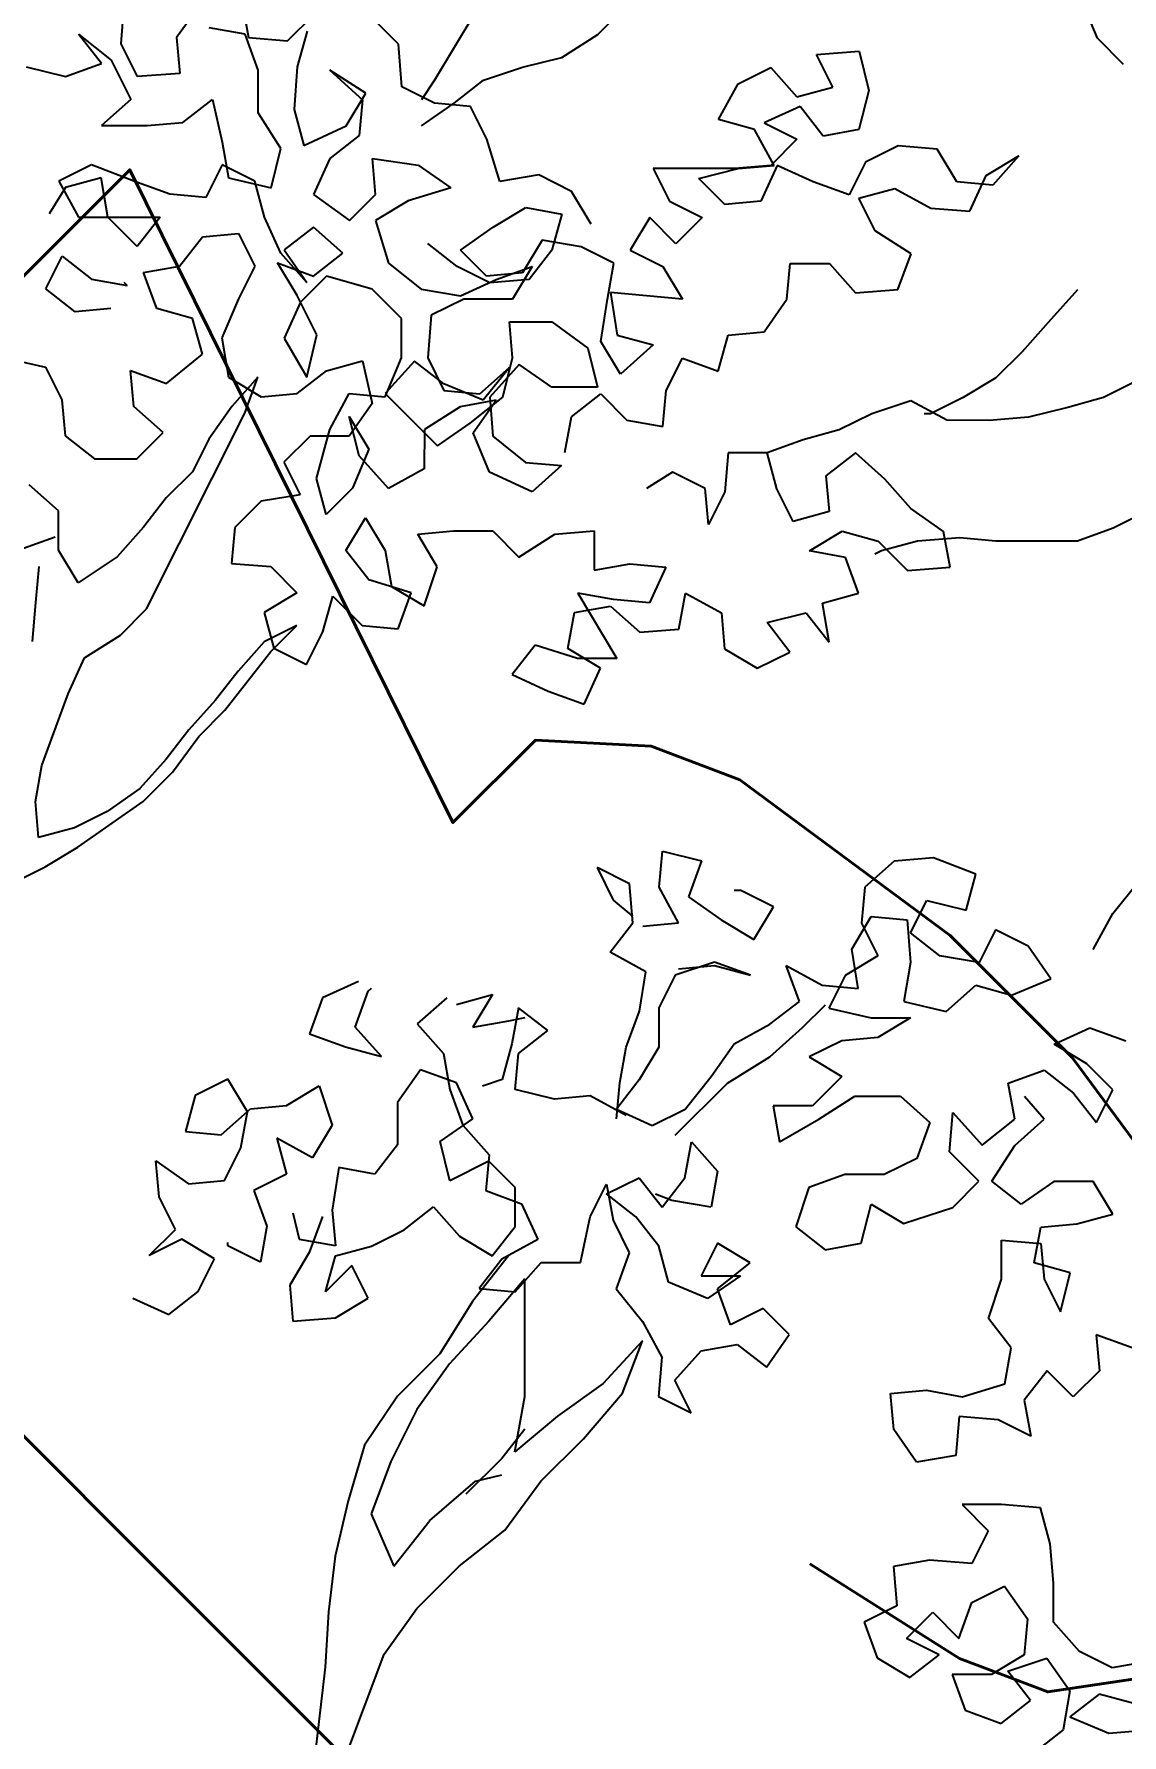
# Model space of a CAD drawing. Header units: millimetres. Extents: x 684983 to 685377, y 990360 to 990509.
# Drawn here: x 685050.307 to 685050.787, y 990438.317 to 990439.068 of the extents above; entities that cross this region are included whole.
import ezdxf

# ---------------------------------------------------------------- set-up
doc = ezdxf.new("R2010")
doc.units = ezdxf.units.MM
doc.layers.add('GRID LEVELS', color=7, linetype='Continuous', lineweight=13)
doc.layers.add('TEAK', color=7, linetype='Continuous')
doc.styles.get("Standard").update_dxf_attribs({"font": 'RomanS'})

# ---------------------------------------------------------------- blocks, each defined once
blk = doc.blocks.new('A$C25655A80')
at = {"color": 62}
for p, q in [((0.29676, 1.78967), (0.28043, 1.80603)), ((0.50248, 1.79141), (0.49768, 1.80295)), ((0.21505, 1.78975), (0.21602, 1.80128)), ((0.23909, 1.80222), (0.23139, 1.79166)), ((0.25063, 1.80221), (0.25254, 1.79164)), ((0.26407, 1.79066), (0.27177, 1.79835)), ((0.31888, 1.7983), (0.30732, 1.77909)), ((0.3554, 1.7925), (0.3631, 1.80019)), ((0.20255, 1.79264), (0.21216, 1.78494)), ((0.20927, 1.78398), (0.20255, 1.79264)), ((0.25158, 1.7926), (0.24101, 1.79453)), ((0.25541, 1.78202), (0.25158, 1.7926)), ((0.26984, 1.79354), (0.26695, 1.78297)), ((0.34482, 1.78578), (0.3554, 1.7925)), ((0.21985, 1.78013), (0.21505, 1.78975)), ((0.23139, 1.79166), (0.23234, 1.78108)), ((0.25254, 1.79164), (0.26407, 1.79066)), ((0.29771, 1.77717), (0.29676, 1.78967)), ((0.4198, 1.78668), (0.4323, 1.78763)), ((0.4323, 1.78763), (0.43517, 1.77609)), ((0.51016, 1.78371), (0.50248, 1.79141)), ((0.18716, 1.78304), (0.1987, 1.78015)), ((0.1987, 1.78015), (0.20927, 1.78398)), ((0.21216, 1.78494), (0.21792, 1.7734)), ((0.26695, 1.78297), (0.26598, 1.77047)), ((0.32174, 1.77908), (0.33328, 1.78291)), ((0.33328, 1.78291), (0.34482, 1.78578)), ((0.39672, 1.77805), (0.40634, 1.78284)), ((0.40634, 1.78284), (0.41402, 1.77418)), ((0.4246, 1.77706), (0.4198, 1.78668)), ((0.23234, 1.78108), (0.21985, 1.78013)), ((0.2554, 1.76952), (0.25541, 1.78202)), ((0.27656, 1.782), (0.28617, 1.77334)), ((0.28713, 1.77526), (0.27656, 1.782)), ((0.30732, 1.77909), (0.30347, 1.77332)), ((0.31308, 1.77235), (0.32174, 1.77908)), ((0.39095, 1.76748), (0.39672, 1.77805)), ((0.21792, 1.7734), (0.20926, 1.76572)), ((0.23329, 1.76666), (0.24195, 1.77338)), ((0.24195, 1.77338), (0.24482, 1.76088)), ((0.28136, 1.76565), (0.28713, 1.77526)), ((0.28617, 1.77334), (0.2852, 1.76277)), ((0.30732, 1.77236), (0.29771, 1.77717)), ((0.41402, 1.77418), (0.4246, 1.77706)), ((0.43517, 1.77609), (0.43228, 1.76455)), ((0.26212, 1.75894), (0.2554, 1.76952)), ((0.26598, 1.77047), (0.26885, 1.7599)), ((0.30347, 1.76563), (0.31308, 1.77235)), ((0.31789, 1.77139), (0.30732, 1.77236)), ((0.32269, 1.76177), (0.31789, 1.77139)), ((0.40152, 1.76458), (0.39095, 1.76748)), ((0.41498, 1.7713), (0.4044, 1.7665)), ((0.4217, 1.76264), (0.41498, 1.7713)), ((0.20926, 1.76572), (0.22272, 1.76571)), ((0.22272, 1.76571), (0.23329, 1.76666)), ((0.26885, 1.7599), (0.28136, 1.76565)), ((0.2852, 1.76277), (0.27654, 1.75605)), ((0.40727, 1.754), (0.40152, 1.76458)), ((0.4044, 1.7665), (0.41401, 1.76169)), ((0.43228, 1.76455), (0.4217, 1.76264)), ((0.24482, 1.76088), (0.24673, 1.75031)), ((0.25923, 1.74741), (0.26212, 1.75894)), ((0.32652, 1.74927), (0.32269, 1.76177)), ((0.41401, 1.76169), (0.40631, 1.754)), ((0.44381, 1.75974), (0.43419, 1.75494)), ((0.45534, 1.75877), (0.44381, 1.75974)), ((0.4611, 1.74915), (0.45534, 1.75877)), ((0.20636, 1.75419), (0.19675, 1.74939)), ((0.21886, 1.74937), (0.20636, 1.75419)), ((0.24482, 1.75415), (0.24, 1.74454)), ((0.25442, 1.74934), (0.24482, 1.75415)), ((0.27654, 1.75605), (0.27172, 1.74548)), ((0.28904, 1.75603), (0.30249, 1.7541)), ((0.28999, 1.74546), (0.28904, 1.75603)), ((0.30249, 1.7541), (0.3121, 1.74736)), ((0.37171, 1.75307), (0.3765, 1.74346)), ((0.39574, 1.75305), (0.37171, 1.75307)), ((0.38516, 1.75018), (0.3967, 1.75305)), ((0.40631, 1.754), (0.39574, 1.75305)), ((0.3967, 1.75305), (0.40727, 1.754)), ((0.40824, 1.754), (0.40342, 1.74343)), ((0.41881, 1.74919), (0.40824, 1.754)), ((0.43419, 1.75494), (0.42938, 1.74533)), ((0.46976, 1.75106), (0.47938, 1.75682)), ((0.47938, 1.75682), (0.47168, 1.74818)), ((0.19867, 1.74747), (0.19385, 1.73978)), ((0.19675, 1.74939), (0.2025, 1.73881)), ((0.20924, 1.75034), (0.19867, 1.74747)), ((0.21116, 1.7388), (0.20924, 1.75034)), ((0.22943, 1.74551), (0.21886, 1.74937)), ((0.24673, 1.75031), (0.25923, 1.74741)), ((0.2573, 1.73876), (0.25442, 1.74934)), ((0.33806, 1.75118), (0.32652, 1.74927)), ((0.34767, 1.74637), (0.33806, 1.75118)), ((0.39284, 1.74248), (0.38516, 1.75018)), ((0.42938, 1.74533), (0.41881, 1.74919)), ((0.47168, 1.74818), (0.4611, 1.74915)), ((0.46494, 1.74049), (0.46976, 1.75106)), ((0.24, 1.74454), (0.22943, 1.74551)), ((0.27172, 1.74548), (0.28229, 1.73778)), ((0.28229, 1.73778), (0.28999, 1.74546)), ((0.2996, 1.74353), (0.28998, 1.73777)), ((0.3121, 1.74736), (0.2996, 1.74353)), ((0.35343, 1.73675), (0.34767, 1.74637)), ((0.3765, 1.74346), (0.38611, 1.73864)), ((0.40342, 1.74343), (0.39284, 1.74248)), ((0.43226, 1.74437), (0.44284, 1.74724)), ((0.43706, 1.73475), (0.43226, 1.74437)), ((0.44284, 1.74724), (0.45341, 1.74146)), ((0.2025, 1.73881), (0.22654, 1.73879)), ((0.2198, 1.73014), (0.21116, 1.7388)), ((0.22654, 1.73879), (0.2198, 1.73014)), ((0.26209, 1.72818), (0.2573, 1.73876)), ((0.28998, 1.73777), (0.29382, 1.72527)), ((0.32459, 1.73581), (0.3342, 1.74157)), ((0.3342, 1.74157), (0.34478, 1.73964)), ((0.34478, 1.73964), (0.34188, 1.72907)), ((0.37073, 1.73866), (0.36495, 1.72905)), ((0.37841, 1.73096), (0.37073, 1.73866)), ((0.38611, 1.73864), (0.37841, 1.73096)), ((0.45341, 1.74146), (0.46494, 1.74049)), ((0.23229, 1.72436), (0.23903, 1.73301)), ((0.23903, 1.73301), (0.2496, 1.73396)), ((0.2496, 1.73396), (0.2544, 1.72434)), ((0.27171, 1.73586), (0.26306, 1.72914)), ((0.28036, 1.72816), (0.27171, 1.73586)), ((0.31497, 1.72909), (0.32459, 1.73581)), ((0.44763, 1.72801), (0.43706, 1.73475)), ((0.26978, 1.71952), (0.26209, 1.72818)), ((0.26306, 1.72914), (0.26978, 1.71952)), ((0.2717, 1.72144), (0.28036, 1.72816)), ((0.314, 1.72429), (0.30536, 1.73103)), ((0.32265, 1.7214), (0.31497, 1.72909)), ((0.339, 1.73196), (0.33323, 1.72235)), ((0.34188, 1.72907), (0.33515, 1.72042)), ((0.35054, 1.73002), (0.339, 1.73196)), ((0.36014, 1.72521), (0.35054, 1.73002)), ((0.36495, 1.72905), (0.37456, 1.72423)), ((0.44377, 1.71744), (0.44763, 1.72801)), ((0.19287, 1.71767), (0.19769, 1.72728)), ((0.19769, 1.72728), (0.20633, 1.72054)), ((0.22171, 1.72245), (0.23229, 1.72436)), ((0.22555, 1.71187), (0.22171, 1.72245)), ((0.2544, 1.72434), (0.24959, 1.71473)), ((0.26113, 1.7253), (0.2717, 1.72144)), ((0.26689, 1.71568), (0.26113, 1.7253)), ((0.29382, 1.72527), (0.30342, 1.71757)), ((0.32361, 1.71947), (0.314, 1.72429)), ((0.32553, 1.72043), (0.33611, 1.72427)), ((0.33611, 1.72427), (0.33033, 1.71466)), ((0.35821, 1.71463), (0.36014, 1.72521)), ((0.37456, 1.72423), (0.38032, 1.71461)), ((0.41108, 1.71459), (0.41206, 1.72516)), ((0.41206, 1.72516), (0.42359, 1.72515)), ((0.42359, 1.72515), (0.43127, 1.71649)), ((0.20152, 1.71093), (0.19287, 1.71767)), ((0.20633, 1.72054), (0.2169, 1.71861)), ((0.2169, 1.71861), (0.21594, 1.71957)), ((0.27555, 1.72144), (0.26785, 1.71376)), ((0.289, 1.71758), (0.27555, 1.72144)), ((0.29765, 1.70892), (0.289, 1.71758)), ((0.30342, 1.71757), (0.31495, 1.71564)), ((0.31495, 1.71564), (0.32553, 1.72043)), ((0.33323, 1.72235), (0.32265, 1.7214)), ((0.33515, 1.72042), (0.32361, 1.71947)), ((0.43127, 1.71649), (0.44377, 1.71744)), ((0.49664, 1.71739), (0.48798, 1.70779)), ((0.24959, 1.71473), (0.24477, 1.7032)), ((0.26785, 1.71376), (0.26303, 1.70319)), ((0.27265, 1.70414), (0.26689, 1.71568)), ((0.31592, 1.71467), (0.3063, 1.70988)), ((0.33033, 1.71466), (0.31592, 1.71467)), ((0.35628, 1.70214), (0.35821, 1.71463)), ((0.35918, 1.71656), (0.36109, 1.70406)), ((0.38032, 1.71461), (0.35918, 1.71656)), ((0.40435, 1.70498), (0.41108, 1.71459)), ((0.21209, 1.71188), (0.20152, 1.71093)), ((0.23612, 1.70898), (0.22555, 1.71187)), ((0.239, 1.6984), (0.23612, 1.70898)), ((0.29763, 1.69739), (0.29765, 1.70892)), ((0.3063, 1.70988), (0.30533, 1.69738)), ((0.32937, 1.70793), (0.34186, 1.70792)), ((0.33032, 1.69736), (0.32937, 1.70793)), ((0.34186, 1.70792), (0.35243, 1.70022)), ((0.48798, 1.70779), (0.48028, 1.69914)), ((0.24477, 1.7032), (0.24668, 1.69167)), ((0.26303, 1.70319), (0.26975, 1.69164)), ((0.26975, 1.69164), (0.27265, 1.70414)), ((0.36109, 1.70406), (0.37166, 1.70116)), ((0.39088, 1.69346), (0.39377, 1.70403)), ((0.39377, 1.70403), (0.40435, 1.70498)), ((0.18036, 1.69749), (0.19285, 1.6946)), ((0.22841, 1.68976), (0.239, 1.6984)), ((0.29282, 1.68586), (0.29763, 1.69739)), ((0.30533, 1.69738), (0.31012, 1.68776)), ((0.32742, 1.68582), (0.33032, 1.69736)), ((0.35243, 1.70022), (0.3553, 1.68868)), ((0.36204, 1.69252), (0.35628, 1.70214)), ((0.37166, 1.70116), (0.36204, 1.69252)), ((0.48028, 1.69914), (0.47259, 1.69146)), ((0.19285, 1.6946), (0.19765, 1.68498)), ((0.21879, 1.68304), (0.21784, 1.69361)), ((0.21784, 1.69361), (0.22841, 1.68976)), ((0.26686, 1.68684), (0.27552, 1.69356)), ((0.27552, 1.69356), (0.2861, 1.69644)), ((0.2861, 1.69644), (0.28897, 1.68394)), ((0.30148, 1.69642), (0.29282, 1.68682)), ((0.31012, 1.68969), (0.30148, 1.69642)), ((0.3207, 1.68679), (0.32936, 1.69447)), ((0.32936, 1.69447), (0.32166, 1.68487)), ((0.33224, 1.69543), (0.32358, 1.68583)), ((0.34185, 1.68869), (0.33224, 1.69543)), ((0.37549, 1.6877), (0.38031, 1.69731)), ((0.38031, 1.69731), (0.39088, 1.69346)), ((0.24668, 1.69167), (0.25629, 1.68589)), ((0.25533, 1.69166), (0.24763, 1.68301)), ((0.25148, 1.68109), (0.25533, 1.69166)), ((0.32166, 1.68487), (0.31012, 1.68969)), ((0.31012, 1.68776), (0.3207, 1.68679)), ((0.3553, 1.68868), (0.34185, 1.68869)), ((0.37452, 1.67713), (0.37549, 1.6877)), ((0.47259, 1.69146), (0.46297, 1.6857)), ((0.51392, 1.69046), (0.5043, 1.68566)), ((0.19765, 1.68498), (0.1986, 1.67441)), ((0.22744, 1.67534), (0.21879, 1.68304)), ((0.24763, 1.68301), (0.2409, 1.67341)), ((0.25629, 1.68589), (0.26686, 1.68684)), ((0.27647, 1.67626), (0.28224, 1.68683)), ((0.28897, 1.68394), (0.28223, 1.67433)), ((0.28224, 1.68683), (0.29282, 1.68586)), ((0.29282, 1.68682), (0.30819, 1.67142)), ((0.31492, 1.68295), (0.30434, 1.67623)), ((0.3255, 1.68486), (0.31492, 1.68295)), ((0.3178, 1.67814), (0.32742, 1.68582)), ((0.31876, 1.67526), (0.3255, 1.68486)), ((0.32358, 1.68583), (0.32453, 1.67429)), ((0.34761, 1.68004), (0.35626, 1.68676)), ((0.35626, 1.68676), (0.36395, 1.67906)), ((0.44759, 1.68475), (0.43605, 1.68092)), ((0.45816, 1.67898), (0.44759, 1.68475)), ((0.46297, 1.6857), (0.45335, 1.6809)), ((0.49373, 1.68279), (0.48219, 1.67991)), ((0.5043, 1.68566), (0.49373, 1.68279)), ((0.22259, 1.62344), (0.25148, 1.68109)), ((0.28224, 1.6801), (0.288, 1.67048)), ((0.28511, 1.66856), (0.28224, 1.6801)), ((0.30819, 1.67142), (0.3178, 1.67814)), ((0.34567, 1.66947), (0.34761, 1.68004)), ((0.36395, 1.67906), (0.37452, 1.67713)), ((0.43605, 1.68092), (0.42643, 1.67612)), ((0.45335, 1.6809), (0.45143, 1.6809)), ((0.47065, 1.67896), (0.45816, 1.67898)), ((0.48219, 1.67991), (0.47065, 1.67896)), ((0.1986, 1.67441), (0.20725, 1.66767)), ((0.21974, 1.66766), (0.22744, 1.67534)), ((0.2409, 1.67341), (0.23608, 1.6638)), ((0.2707, 1.67434), (0.263, 1.66666)), ((0.28223, 1.67433), (0.2707, 1.67434)), ((0.27261, 1.66184), (0.27647, 1.67626)), ((0.30434, 1.67623), (0.30433, 1.6647)), ((0.32356, 1.66372), (0.31876, 1.67526)), ((0.32453, 1.67429), (0.33414, 1.66659)), ((0.41585, 1.67325), (0.40527, 1.66941)), ((0.42643, 1.67612), (0.41585, 1.67325)), ((0.20725, 1.66767), (0.21974, 1.66766)), ((0.288, 1.67048), (0.28318, 1.65895)), ((0.29375, 1.65894), (0.28511, 1.66856)), ((0.39374, 1.66942), (0.39277, 1.65789)), ((0.40527, 1.66941), (0.39374, 1.66942)), ((0.40527, 1.66941), (0.40335, 1.66941)), ((0.40815, 1.65883), (0.40527, 1.66941)), ((0.43123, 1.66939), (0.42257, 1.66267)), ((0.43987, 1.66169), (0.43123, 1.66939)), ((0.23608, 1.6638), (0.22838, 1.65611)), ((0.263, 1.66666), (0.2678, 1.65704)), ((0.30433, 1.6647), (0.29375, 1.65894)), ((0.33605, 1.65794), (0.32356, 1.66372)), ((0.33414, 1.66659), (0.34471, 1.66562)), ((0.34471, 1.66562), (0.33605, 1.65794)), ((0.37739, 1.66367), (0.3697, 1.65887)), ((0.387, 1.65885), (0.37739, 1.66367)), ((0.42257, 1.66267), (0.42352, 1.65209)), ((0.19666, 1.6523), (0.18801, 1.66)), ((0.27548, 1.65126), (0.27261, 1.66184)), ((0.28318, 1.65895), (0.27548, 1.65126)), ((0.38795, 1.64828), (0.387, 1.65885)), ((0.39277, 1.65789), (0.38795, 1.64828)), ((0.41295, 1.64922), (0.40815, 1.65883)), ((0.44756, 1.65303), (0.43987, 1.66169)), ((0.19665, 1.64076), (0.19666, 1.6523)), ((0.22838, 1.65611), (0.22165, 1.64747)), ((0.25626, 1.65513), (0.24856, 1.64744)), ((0.2678, 1.65704), (0.25626, 1.65513)), ((0.45716, 1.64629), (0.44756, 1.65303)), ((0.22165, 1.64747), (0.21395, 1.63882)), ((0.24856, 1.64744), (0.24759, 1.63687)), ((0.28124, 1.64069), (0.28702, 1.65029)), ((0.28702, 1.65029), (0.29278, 1.64067)), ((0.42352, 1.65209), (0.41295, 1.64922)), ((0.51677, 1.65201), (0.50715, 1.64721)), ((0.19569, 1.64461), (0.18223, 1.63981)), ((0.30239, 1.64547), (0.31297, 1.64642)), ((0.30815, 1.63585), (0.30239, 1.64547)), ((0.31297, 1.64642), (0.3245, 1.64641)), ((0.3245, 1.64641), (0.33219, 1.63872)), ((0.33219, 1.63872), (0.34277, 1.64544)), ((0.34277, 1.64544), (0.3543, 1.64639)), ((0.3543, 1.64639), (0.35429, 1.63485)), ((0.41775, 1.64056), (0.42736, 1.64632)), ((0.42736, 1.64632), (0.43794, 1.64343)), ((0.43794, 1.64343), (0.44658, 1.63477)), ((0.44947, 1.64342), (0.43889, 1.64054)), ((0.46197, 1.64436), (0.44947, 1.64342)), ((0.45908, 1.63572), (0.45716, 1.64629)), ((0.47254, 1.64339), (0.46197, 1.64436)), ((0.49657, 1.64337), (0.47254, 1.64339)), ((0.50715, 1.64721), (0.49657, 1.64337)), ((0.20241, 1.63114), (0.19665, 1.64076)), ((0.21395, 1.63882), (0.20241, 1.63114)), ((0.28796, 1.63203), (0.28124, 1.64069)), ((0.29278, 1.64067), (0.29469, 1.6301)), ((0.42832, 1.63863), (0.41775, 1.64056)), ((0.43215, 1.62805), (0.42832, 1.63863)), ((0.43889, 1.64054), (0.43697, 1.63958)), ((0.19087, 1.63596), (0.1899, 1.62539)), ((0.24759, 1.63687), (0.25913, 1.6359)), ((0.25913, 1.6359), (0.26681, 1.6282)), ((0.3043, 1.62432), (0.30815, 1.63585)), ((0.35429, 1.63485), (0.36487, 1.63676)), ((0.36487, 1.63676), (0.37544, 1.63579)), ((0.37544, 1.63579), (0.37063, 1.62522)), ((0.44658, 1.63477), (0.45908, 1.63572)), ((0.26681, 1.6282), (0.25719, 1.62244)), ((0.27449, 1.61666), (0.27738, 1.62723)), ((0.27738, 1.62723), (0.28603, 1.61857)), ((0.30046, 1.62817), (0.28796, 1.63203)), ((0.29469, 1.6301), (0.3043, 1.62432)), ((0.2966, 1.6176), (0.30046, 1.62817)), ((0.34948, 1.62813), (0.361, 1.60889)), ((0.36005, 1.62619), (0.34948, 1.62813)), ((0.37927, 1.61752), (0.3812, 1.6281)), ((0.3812, 1.6281), (0.39177, 1.62232)), ((0.42158, 1.62518), (0.43215, 1.62805)), ((0.1899, 1.62539), (0.18893, 1.61385)), ((0.21489, 1.61575), (0.22259, 1.62344)), ((0.25719, 1.62244), (0.26007, 1.61187)), ((0.34658, 1.61179), (0.34852, 1.62236)), ((0.34852, 1.62236), (0.35909, 1.62427)), ((0.35909, 1.62427), (0.36774, 1.61657)), ((0.37063, 1.62522), (0.36005, 1.62619)), ((0.39177, 1.62232), (0.39273, 1.61174)), ((0.40523, 1.61942), (0.41677, 1.6223)), ((0.41677, 1.6223), (0.42349, 1.61364)), ((0.42349, 1.61364), (0.42158, 1.62518)), ((0.2668, 1.61859), (0.25718, 1.61379)), ((0.2591, 1.61091), (0.2668, 1.61859)), ((0.28603, 1.61857), (0.2966, 1.6176)), ((0.36774, 1.61657), (0.37927, 1.61752)), ((0.41195, 1.61077), (0.40523, 1.61942)), ((0.20431, 1.60903), (0.21489, 1.61575)), ((0.25718, 1.61379), (0.24949, 1.60515)), ((0.26967, 1.60705), (0.27449, 1.61666)), ((0.33697, 1.61276), (0.33023, 1.60411)), ((0.34946, 1.6089), (0.33697, 1.61276)), ((0.19949, 1.59846), (0.20431, 1.60903)), ((0.24563, 1.59361), (0.2591, 1.61091)), ((0.26007, 1.61187), (0.26967, 1.60705)), ((0.35619, 1.60601), (0.34658, 1.61179)), ((0.361, 1.60889), (0.34946, 1.6089)), ((0.39273, 1.61174), (0.40233, 1.60597)), ((0.40233, 1.60597), (0.41195, 1.61077)), ((0.24949, 1.60515), (0.24275, 1.5965)), ((0.33023, 1.60411), (0.3408, 1.59929)), ((0.35137, 1.59544), (0.35619, 1.60601)), ((0.19178, 1.57732), (0.19949, 1.59846)), ((0.3408, 1.59929), (0.35137, 1.59544)), ((0.24275, 1.5965), (0.23505, 1.58786)), ((0.23793, 1.58593), (0.24563, 1.59361)), ((0.23505, 1.58786), (0.22831, 1.57921)), ((0.23023, 1.57536), (0.23793, 1.58593)), ((0.18985, 1.56675), (0.19178, 1.57732)), ((0.22831, 1.57921), (0.22061, 1.57057)), ((0.22157, 1.56672), (0.23023, 1.57536)), ((0.22061, 1.57057), (0.211, 1.56385)), ((0.1908, 1.55617), (0.18985, 1.56675)), ((0.211, 1.56385), (0.20138, 1.55905)), ((0.20233, 1.55328), (0.22157, 1.56672)), ((0.20138, 1.55905), (0.1908, 1.55617)), ((0.19272, 1.54752), (0.20233, 1.55328)), ((0.37343, 1.54159), (0.37441, 1.55216)), ((0.37441, 1.55216), (0.38594, 1.54927)), ((0.1831, 1.54272), (0.19272, 1.54752)), ((0.35518, 1.54737), (0.35997, 1.53775)), ((0.36478, 1.54256), (0.35518, 1.54737)), ((0.38594, 1.54927), (0.38208, 1.53869)), ((0.44266, 1.54921), (0.434, 1.54153)), ((0.45419, 1.55016), (0.44266, 1.54921)), ((0.46668, 1.54535), (0.45419, 1.55016)), ((0.36573, 1.53102), (0.36478, 1.54256)), ((0.46379, 1.53477), (0.46668, 1.54535)), ((0.50705, 1.53377), (0.51475, 1.54338)), ((0.35997, 1.53775), (0.36574, 1.53294)), ((0.37919, 1.53101), (0.37343, 1.54159)), ((0.38208, 1.53869), (0.39169, 1.53196)), ((0.39747, 1.5406), (0.39554, 1.54061)), ((0.40708, 1.53579), (0.39747, 1.5406)), ((0.434, 1.54153), (0.43303, 1.53096)), ((0.44744, 1.52806), (0.45226, 1.53767)), ((0.45226, 1.53767), (0.46379, 1.53477)), ((0.4013, 1.52618), (0.40708, 1.53579)), ((0.43014, 1.52327), (0.43591, 1.53288)), ((0.43591, 1.53288), (0.44649, 1.53191)), ((0.50127, 1.5232), (0.50705, 1.53377)), ((0.359, 1.52237), (0.36573, 1.53102)), ((0.36862, 1.53006), (0.37919, 1.53101)), ((0.39169, 1.53196), (0.4013, 1.52618)), ((0.43303, 1.53096), (0.43782, 1.52134)), ((0.44649, 1.53191), (0.44743, 1.51941)), ((0.45609, 1.52132), (0.44744, 1.52806)), ((0.47244, 1.529), (0.46762, 1.51939)), ((0.48205, 1.52418), (0.47244, 1.529)), ((0.36957, 1.5166), (0.359, 1.52237)), ((0.43205, 1.51173), (0.43014, 1.52327)), ((0.48877, 1.51456), (0.48205, 1.52418)), ((0.38976, 1.51946), (0.37822, 1.51563)), ((0.37918, 1.51755), (0.38976, 1.5185)), ((0.40033, 1.51561), (0.38976, 1.51946)), ((0.38976, 1.5185), (0.40033, 1.51561)), ((0.4109, 1.51848), (0.42147, 1.5127)), ((0.41474, 1.5079), (0.4109, 1.51848)), ((0.43782, 1.52134), (0.42821, 1.51558)), ((0.44743, 1.51941), (0.4455, 1.50788)), ((0.46762, 1.51939), (0.45609, 1.52132)), ((0.28497, 1.51379), (0.27439, 1.50899)), ((0.36763, 1.50506), (0.36957, 1.5166)), ((0.37822, 1.51563), (0.3734, 1.50602)), ((0.42147, 1.5127), (0.43205, 1.51173)), ((0.42821, 1.51558), (0.42339, 1.50597)), ((0.458, 1.50498), (0.46665, 1.51266)), ((0.46665, 1.51266), (0.47723, 1.50977)), ((0.47723, 1.50977), (0.48877, 1.51456)), ((0.27439, 1.50899), (0.27054, 1.49842)), ((0.284, 1.50033), (0.28785, 1.5109)), ((0.28785, 1.5109), (0.28881, 1.51186)), ((0.31092, 1.50896), (0.30226, 1.50128)), ((0.3138, 1.50703), (0.32438, 1.50991)), ((0.32438, 1.50991), (0.3186, 1.5003)), ((0.40608, 1.50118), (0.41474, 1.5079)), ((0.4455, 1.50788), (0.458, 1.50498)), ((0.3186, 1.5003), (0.32918, 1.50221)), ((0.32918, 1.50221), (0.33399, 1.50317)), ((0.33207, 1.50606), (0.33013, 1.49548)), ((0.34071, 1.49932), (0.33207, 1.50606)), ((0.36378, 1.49449), (0.36763, 1.50506)), ((0.3734, 1.50602), (0.37339, 1.49448)), ((0.41569, 1.50021), (0.42243, 1.50693)), ((0.42339, 1.50597), (0.43588, 1.50308)), ((0.43588, 1.50308), (0.44742, 1.50307)), ((0.44742, 1.50307), (0.4378, 1.49731)), ((0.27054, 1.49842), (0.28111, 1.49457)), ((0.29168, 1.49167), (0.284, 1.50033)), ((0.30226, 1.50128), (0.30994, 1.49262)), ((0.33205, 1.4926), (0.34071, 1.49932)), ((0.3955, 1.49542), (0.40608, 1.50118)), ((0.40607, 1.49157), (0.41569, 1.50021)), ((0.4378, 1.49731), (0.42723, 1.49636)), ((0.48971, 1.49534), (0.50029, 1.50013)), ((0.50029, 1.50013), (0.51086, 1.49628)), ((0.28111, 1.49457), (0.29168, 1.49167)), ((0.30994, 1.49262), (0.31186, 1.48204)), ((0.33013, 1.49548), (0.32724, 1.48491)), ((0.33108, 1.48202), (0.33205, 1.4926)), ((0.36185, 1.48392), (0.36378, 1.49449)), ((0.37339, 1.49448), (0.36762, 1.48488)), ((0.38876, 1.48582), (0.3955, 1.49542)), ((0.42723, 1.49636), (0.41761, 1.49156)), ((0.49932, 1.48956), (0.48971, 1.49534)), ((0.30321, 1.48782), (0.29647, 1.47821)), ((0.31378, 1.48396), (0.30321, 1.48782)), ((0.39357, 1.48389), (0.40607, 1.49157)), ((0.41761, 1.49156), (0.42722, 1.48578)), ((0.47624, 1.48381), (0.48682, 1.48765)), ((0.48682, 1.48765), (0.49546, 1.48091)), ((0.507, 1.48186), (0.49932, 1.48956)), ((0.24649, 1.48499), (0.23687, 1.48019)), ((0.25225, 1.47537), (0.24649, 1.48499)), ((0.26379, 1.47728), (0.27341, 1.48304)), ((0.27341, 1.48304), (0.27724, 1.4715)), ((0.31186, 1.48204), (0.31569, 1.47146)), ((0.31858, 1.47338), (0.31378, 1.48396)), ((0.32724, 1.48491), (0.32147, 1.48299)), ((0.34262, 1.47913), (0.33108, 1.48202)), ((0.36762, 1.48488), (0.36088, 1.47623)), ((0.36088, 1.47335), (0.36185, 1.48392)), ((0.37817, 1.46852), (0.39357, 1.48389)), ((0.38107, 1.47621), (0.38876, 1.48582)), ((0.42722, 1.48578), (0.41856, 1.47714)), ((0.47815, 1.47324), (0.47624, 1.48381)), ((0.23687, 1.48019), (0.23398, 1.46962)), ((0.25321, 1.47633), (0.26379, 1.47728)), ((0.29647, 1.47821), (0.29646, 1.46571)), ((0.35319, 1.48008), (0.34262, 1.47913)), ((0.36376, 1.4743), (0.35319, 1.48008)), ((0.40702, 1.47715), (0.40893, 1.46657)), ((0.41856, 1.47714), (0.40702, 1.47715)), ((0.42048, 1.47329), (0.43106, 1.48001)), ((0.43106, 1.48001), (0.44451, 1.48)), ((0.44451, 1.48), (0.45316, 1.4723)), ((0.48681, 1.47323), (0.48104, 1.47996)), ((0.49546, 1.48091), (0.50219, 1.47226)), ((0.50219, 1.47226), (0.507, 1.48186)), ((0.24455, 1.46865), (0.25321, 1.47633)), ((0.25032, 1.4648), (0.25225, 1.47537)), ((0.30896, 1.46666), (0.31858, 1.47338)), ((0.36088, 1.47623), (0.37145, 1.47141)), ((0.37145, 1.47141), (0.38107, 1.47621)), ((0.40893, 1.46657), (0.42048, 1.47329)), ((0.45316, 1.4723), (0.4493, 1.46173)), ((0.45892, 1.46364), (0.45989, 1.47518)), ((0.45989, 1.47518), (0.46853, 1.46556)), ((0.46853, 1.46556), (0.47815, 1.47324)), ((0.47815, 1.46555), (0.48681, 1.47323)), ((0.23398, 1.46962), (0.24455, 1.46865)), ((0.26089, 1.46767), (0.26377, 1.45709)), ((0.27146, 1.46189), (0.26089, 1.46767)), ((0.27724, 1.4715), (0.27146, 1.46189)), ((0.31569, 1.47146), (0.32338, 1.46281)), ((0.2455, 1.45519), (0.25032, 1.4648)), ((0.29646, 1.46571), (0.28972, 1.45707)), ((0.31183, 1.45513), (0.30896, 1.46666)), ((0.32338, 1.46281), (0.3224, 1.45223)), ((0.38105, 1.45602), (0.38298, 1.4666)), ((0.38298, 1.4666), (0.39066, 1.45794)), ((0.46756, 1.45498), (0.45892, 1.46364)), ((0.47141, 1.45498), (0.47815, 1.46555)), ((0.22532, 1.46097), (0.23493, 1.45423)), ((0.22627, 1.4504), (0.22532, 1.46097)), ((0.26377, 1.45709), (0.25415, 1.45229)), ((0.27915, 1.459), (0.27722, 1.44651)), ((0.28972, 1.45707), (0.27915, 1.459)), ((0.32337, 1.46088), (0.31183, 1.45513)), ((0.33106, 1.45319), (0.32337, 1.46088)), ((0.39066, 1.45794), (0.38873, 1.44737)), ((0.4493, 1.46173), (0.43969, 1.45693)), ((0.23493, 1.45423), (0.2455, 1.45519)), ((0.25415, 1.45229), (0.25799, 1.44172)), ((0.3224, 1.45223), (0.33297, 1.44838)), ((0.33105, 1.44165), (0.33106, 1.45319)), ((0.35316, 1.44451), (0.35797, 1.45412)), ((0.35797, 1.45124), (0.36759, 1.45604)), ((0.35797, 1.45412), (0.35989, 1.44355)), ((0.36759, 1.45604), (0.37431, 1.44738)), ((0.37431, 1.44738), (0.38105, 1.45602)), ((0.41757, 1.45311), (0.41372, 1.44157)), ((0.42815, 1.45694), (0.41757, 1.45311)), ((0.43969, 1.45693), (0.42815, 1.45694)), ((0.45987, 1.4473), (0.46756, 1.45498)), ((0.48005, 1.44824), (0.47141, 1.45498)), ((0.48967, 1.45496), (0.48005, 1.44824)), ((0.50121, 1.45495), (0.48967, 1.45496)), ((0.50697, 1.44533), (0.50121, 1.45495)), ((0.23107, 1.44078), (0.22627, 1.4504)), ((0.29836, 1.44072), (0.30702, 1.44744)), ((0.30702, 1.44744), (0.3147, 1.43878)), ((0.33297, 1.44838), (0.33777, 1.4378)), ((0.36662, 1.4445), (0.35797, 1.45124)), ((0.3772, 1.4493), (0.37239, 1.45123)), ((0.38873, 1.44737), (0.3772, 1.4493)), ((0.43294, 1.43675), (0.43583, 1.44828)), ((0.43583, 1.44828), (0.44544, 1.44251)), ((0.44544, 1.44251), (0.45987, 1.4473)), ((0.2676, 1.43786), (0.26568, 1.44556)), ((0.27433, 1.44459), (0.27048, 1.43402)), ((0.27722, 1.44651), (0.27817, 1.43593)), ((0.35026, 1.43106), (0.35316, 1.44451)), ((0.35989, 1.44355), (0.36468, 1.43393)), ((0.37334, 1.43584), (0.36662, 1.4445)), ((0.48582, 1.44151), (0.49639, 1.44246)), ((0.49639, 1.44246), (0.50697, 1.44533)), ((0.22337, 1.4331), (0.23107, 1.44078)), ((0.23299, 1.43789), (0.22337, 1.4331)), ((0.2426, 1.43212), (0.23299, 1.43789)), ((0.25799, 1.44172), (0.25606, 1.43114)), ((0.27817, 1.43593), (0.2676, 1.43786)), ((0.28874, 1.43592), (0.29836, 1.44072)), ((0.3147, 1.43878), (0.32431, 1.433)), ((0.32431, 1.433), (0.33105, 1.44165)), ((0.33777, 1.4378), (0.32719, 1.43204)), ((0.41372, 1.44157), (0.42236, 1.43484)), ((0.47427, 1.42614), (0.47428, 1.43767)), ((0.47428, 1.43767), (0.48581, 1.4367)), ((0.48388, 1.43094), (0.48582, 1.44151)), ((0.23778, 1.42251), (0.2426, 1.43212)), ((0.24645, 1.43596), (0.24645, 1.43692)), ((0.25606, 1.43114), (0.24645, 1.43596)), ((0.27048, 1.43402), (0.2647, 1.42441)), ((0.27527, 1.42248), (0.27817, 1.43305)), ((0.27817, 1.43305), (0.28874, 1.43592)), ((0.32719, 1.43204), (0.32046, 1.42339)), ((0.36468, 1.43393), (0.36083, 1.42336)), ((0.37621, 1.42527), (0.37334, 1.43584)), ((0.39064, 1.43679), (0.38583, 1.42718)), ((0.40025, 1.43101), (0.39064, 1.43679)), ((0.42236, 1.43484), (0.43294, 1.43675)), ((0.48581, 1.4367), (0.48676, 1.42613)), ((0.28297, 1.43016), (0.27527, 1.42248)), ((0.28777, 1.42054), (0.28297, 1.43016)), ((0.33103, 1.42242), (0.33873, 1.43107)), ((0.33873, 1.43107), (0.35026, 1.43106)), ((0.38583, 1.42718), (0.39736, 1.42717)), ((0.39736, 1.42717), (0.38774, 1.42045)), ((0.39063, 1.42333), (0.40025, 1.43101)), ((0.49446, 1.42804), (0.48388, 1.43094)), ((0.49156, 1.41651), (0.49446, 1.42804)), ((0.22912, 1.41579), (0.23778, 1.42251)), ((0.2647, 1.42441), (0.26565, 1.41383)), ((0.32046, 1.42339), (0.33103, 1.42242)), ((0.33392, 1.42627), (0.32333, 1.41378)), ((0.33388, 1.39166), (0.33392, 1.42627)), ((0.36083, 1.42336), (0.36851, 1.41374)), ((0.38774, 1.42045), (0.37621, 1.42527)), ((0.39447, 1.41275), (0.39063, 1.42333)), ((0.47041, 1.41461), (0.47427, 1.42614)), ((0.48676, 1.42613), (0.49156, 1.41651)), ((0.21855, 1.4206), (0.22912, 1.41579)), ((0.27815, 1.41478), (0.28777, 1.42054)), ((0.40408, 1.41755), (0.39447, 1.41275)), ((0.41177, 1.40985), (0.40408, 1.41755)), ((0.26565, 1.41383), (0.27815, 1.41478)), ((0.32333, 1.41378), (0.31178, 1.40129)), ((0.36851, 1.41374), (0.37427, 1.40316)), ((0.47713, 1.40595), (0.47041, 1.41461)), ((0.36851, 1.40797), (0.35696, 1.39548)), ((0.36272, 1.39259), (0.36851, 1.40797)), ((0.38581, 1.40507), (0.39638, 1.40698)), ((0.39638, 1.40698), (0.40503, 1.40025)), ((0.40503, 1.40025), (0.41177, 1.40985)), ((0.50213, 1.40977), (0.50308, 1.3992)), ((0.5127, 1.40592), (0.50213, 1.40977)), ((0.37427, 1.40316), (0.3733, 1.39162)), ((0.37811, 1.39643), (0.38581, 1.40507)), ((0.4752, 1.39538), (0.47713, 1.40595)), ((0.31178, 1.40129), (0.30216, 1.38784)), ((0.4877, 1.39921), (0.48096, 1.39056)), ((0.49538, 1.39151), (0.4877, 1.39921)), ((0.50308, 1.3992), (0.49538, 1.39151)), ((0.35696, 1.39548), (0.34349, 1.38588)), ((0.35118, 1.37915), (0.36272, 1.39259)), ((0.38291, 1.38681), (0.37811, 1.39643)), ((0.44155, 1.39252), (0.45213, 1.39347)), ((0.4425, 1.38195), (0.44155, 1.39252)), ((0.45213, 1.39347), (0.4627, 1.39154)), ((0.4627, 1.39154), (0.4752, 1.39538)), ((0.30216, 1.38784), (0.29445, 1.37247)), ((0.33099, 1.37532), (0.33388, 1.39166)), ((0.3733, 1.39162), (0.38291, 1.38681)), ((0.48096, 1.39056), (0.48288, 1.37999)), ((0.33388, 1.38205), (0.32714, 1.3734)), ((0.34349, 1.38588), (0.33099, 1.37532)), ((0.44922, 1.37233), (0.4425, 1.38195)), ((0.46173, 1.38577), (0.46076, 1.37424)), ((0.47327, 1.3848), (0.46173, 1.38577)), ((0.48288, 1.37999), (0.47327, 1.3848)), ((0.33867, 1.36666), (0.35118, 1.37915)), ((0.29445, 1.37247), (0.28867, 1.35709)), ((0.32714, 1.3734), (0.31655, 1.36284)), ((0.46076, 1.37424), (0.44922, 1.37233)), ((0.31944, 1.36668), (0.32713, 1.36859)), ((0.30597, 1.35516), (0.31944, 1.36668)), ((0.32808, 1.35225), (0.33867, 1.36666)), ((0.28867, 1.35709), (0.29539, 1.34171)), ((0.46267, 1.35982), (0.47035, 1.35212)), ((0.47421, 1.35981), (0.46267, 1.35982)), ((0.48574, 1.35884), (0.47421, 1.35981)), ((0.48861, 1.34826), (0.48574, 1.35884)), ((0.29539, 1.34171), (0.30597, 1.35516)), ((0.31461, 1.34169), (0.32808, 1.35225)), ((0.47035, 1.35212), (0.46554, 1.34251)), ((0.48956, 1.33672), (0.48861, 1.34826)), ((0.45304, 1.34349), (0.44247, 1.34157)), ((0.46554, 1.34251), (0.45304, 1.34349)), ((0.3021, 1.3292), (0.31461, 1.34169)), ((0.44247, 1.34157), (0.44342, 1.33004)), ((0.46553, 1.33098), (0.47514, 1.33577)), ((0.47514, 1.33577), (0.48186, 1.32616)), ((0.48955, 1.32519), (0.48956, 1.33672)), ((0.29248, 1.31575), (0.3021, 1.3292)), ((0.44342, 1.33004), (0.4338, 1.32524)), ((0.44629, 1.32042), (0.45399, 1.3281)), ((0.45399, 1.3281), (0.46167, 1.32041)), ((0.46167, 1.32041), (0.46553, 1.33098)), ((0.4338, 1.32524), (0.43763, 1.31466)), ((0.48186, 1.32616), (0.48089, 1.31558)), ((0.49724, 1.31653), (0.48955, 1.32519)), ((0.4559, 1.31561), (0.44629, 1.32042)), ((0.28092, 1.285), (0.29248, 1.31575)), ((0.43763, 1.31466), (0.44724, 1.30888)), ((0.44724, 1.30888), (0.4559, 1.31561)), ((0.48089, 1.31558), (0.47128, 1.30982)), ((0.47608, 1.31078), (0.48762, 1.31461)), ((0.48762, 1.31461), (0.49434, 1.305)), ((0.50685, 1.31171), (0.49724, 1.31653)), ((0.51742, 1.31363), (0.50685, 1.31171)), ((0.45974, 1.30983), (0.46358, 1.29926)), ((0.47128, 1.30982), (0.45974, 1.30983)), ((0.4828, 1.30212), (0.47608, 1.31078)), ((0.47415, 1.2954), (0.4828, 1.30212)), ((0.49434, 1.305), (0.49241, 1.29346)), ((0.50299, 1.30403), (0.49434, 1.29731)), ((0.51356, 1.30113), (0.50299, 1.30403)), ((0.46358, 1.29926), (0.47415, 1.2954)), ((0.49434, 1.29731), (0.50587, 1.29249)), ((0.49241, 1.29346), (0.48375, 1.28674)), ((0.50587, 1.29249), (0.51644, 1.29344))]:
    blk.add_line(p, q, dxfattribs=at)
for p, q in [((0.32912, 1.433), (0.31853, 1.41955)), ((0.31853, 1.41955), (0.3089, 1.40418)), ((0.3089, 1.40418), (0.29639, 1.39169)), ((0.29639, 1.39169), (0.28677, 1.37728)), ((0.28677, 1.37728), (0.28195, 1.36095)), ((0.28195, 1.36095), (0.27809, 1.34461)), ((0.27809, 1.34461), (0.27615, 1.32827)), ((0.27615, 1.32827), (0.27517, 1.31193)), ((0.27517, 1.31193), (0.2713, 1.27924))]:
    blk.add_line(p, q)
blk = doc.blocks.new('TR')
blk.add_blockref('A$C25655A80', (0.01921, 0.01485, 1.34531))

msp = doc.modelspace()

# ---------------------------------------------------------------- block references
at = {"layer": 'TEAK', "xscale": 1.5, "yscale": 1.5, "zscale": 1.5}
msp.add_blockref('TR', (685049.994, 990436.357, 98.641), dxfattribs=at)

# ---------------------------------------------------------------- texts
at = {"layer": 'GRID LEVELS', "width": 0.5}
msp.add_text('98.613', height=0.8, rotation=45, dxfattribs=at).set_placement((685049.62998, 990437.15777, 98.61266))

doc.saveas('drawing.dxf')
